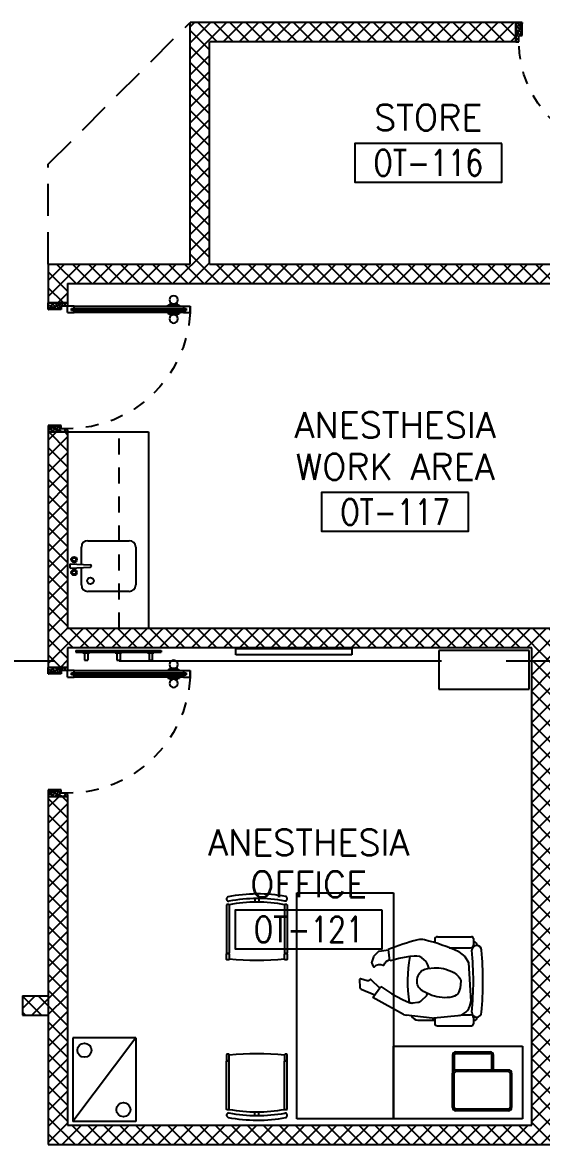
# Model space of a CAD drawing. Extents: x 275967.8 to 276060, y 57291.9 to 57371.4.
# Drawn here: x 275987.79 to 275991.81, y 57339.43 to 57348.13 of the extents above; entities that cross this region are included whole.
import ezdxf
from ezdxf.enums import TextEntityAlignment as Align

# ---------------------------------------------------------------- set-up
doc = ezdxf.new("R2010")
doc.units = 0
doc.header["$MEASUREMENT"] = 0
for name, pattern in [('CENTERX2', [4, 2.5, -0.5, 0.5, -0.5]), ('HIDDEN', [0.375, 0.25, -0.125]), ('HIDDEN2', [0.1875, 0.125, -0.0625])]:
    doc.linetypes.add(name, pattern=pattern)
for name, color, linetype in [('AXES', 11, 'CENTERX2'), ('DOOR', 7, 'CONTINUOUS'), ('ME-FIX', 3, 'CONTINUOUS'), ('NON-MEDICAL', 5, 'CONTINUOUS'), ('RM-BOX', 4, 'CONTINUOUS'), ('RM-NAME', 2, 'CONTINUOUS'), ('RM-NO', 2, 'CONTINUOUS'), ('WALL', 2, 'CONTINUOUS'), ('WallType', 11, 'CONTINUOUS')]:
    doc.layers.add(name, color=color, linetype=linetype)
doc.styles.add('ROMANS', font='ROMANS.shx', dxfattribs={"width": 0.6})

# ---------------------------------------------------------------- blocks, each defined once
blk = doc.blocks.new('RM1')
at = {"layer": 'RM-BOX'}
blk.add_lwpolyline([(569.9, -200), (-569.9, -200), (-569.9, -500), (569.9, -500)], close=True, dxfattribs=at)
at = {"layer": 'RM-NAME', "style": 'ROMANS'}
for tag, p in [('ROOMNAME1', (0, 323.8)), ('ROOMNAME2', (0, 0))]:
    blk.add_attdef(tag, text='', height=200, dxfattribs=at).set_placement(p, align=Align.MIDDLE)
at = {"layer": 'RM-NO', "style": 'ROMANS', "width": 0.8}
blk.add_attdef('ROOMNO', text='', height=200, dxfattribs=at).set_placement((0, -350), align=Align.MIDDLE)
blk = doc.blocks.new('DOOR-10')
at = {"layer": 'DOOR', "color": 0, "linetype": 'ByBlock'}
for p, q in [((-25.7, 1100), (-75.7, 1100)), ((-75.7, 1100), (-25.7, 1100)), ((-75.7, 1050), (-75.7, 1100)), ((-58.7, 1050), (-75.7, 1050)), ((-42.7, 1070), (-58.7, 1070)), ((-58.7, 1050), (-58.7, 1070)), ((-42.7, 1050), (-42.7, 1070)), ((-25.7, 1050), (-42.7, 1050)), ((-25.7, 1050), (-25.7, 1100)), ((-82.9, 1005), (-91.9, 1005)), ((-91.9, 1005), (-91.9, 940.2)), ((-75.7, 1017.6), (-82.9, 1017.6)), ((-82.9, 927.6), (-82.9, 1017.6)), ((-82.9, 1005), (-82.9, 940.2)), ((-25.7, 1017.6), (-18.5, 1017.6)), ((-18.5, 927.6), (-18.5, 1017.6)), ((-18.5, 1005), (-9.5, 1005)), ((-18.5, 1005), (-18.5, 940.2)), ((-9.5, 1005), (-9.5, 940.2)), ((-82.9, 940.2), (-91.9, 940.2)), ((-75.7, 927.6), (-82.9, 927.6)), ((-25.7, 927.6), (-18.5, 927.6)), ((-18.5, 940.2), (-9.5, 940.2)), ((-75.7, 200), (-58.7, 200)), ((-75.7, 150), (-75.7, 200)), ((-58.7, 200), (-58.7, 180)), ((-58.7, 180), (-42.7, 180)), ((-42.7, 200), (-25.7, 200)), ((-42.7, 180), (-42.7, 200)), ((-25.7, 200), (-25.7, 150)), ((-1000.7, 0), (-1000.7, 150)), ((-1000.7, 150), (-975.7, 150)), ((-1000.7, 150), (-1000.7, 0)), ((-975.7, 150), (-975.7, 100)), ((-975.7, 100), (-950.7, 100)), ((-950.7, 100), (-950.7, 0)), ((-75.7, 150), (-25.7, 150)), ((-50.7, 100), (-50.7, 0)), ((-25.7, 100), (-50.7, 100)), ((-0.7, 150), (-25.7, 150)), ((-25.7, 150), (-25.7, 100)), ((-950.7, 0), (-1000.7, 0)), ((-50.7, 0), (-0.7, 0))]:
    blk.add_line(p, q, dxfattribs=at)
at = {"layer": 'DOOR', "linetype": 'ByBlock'}
for p, q in [((-75.7, 1050), (-75.7, 200)), ((-58.7, 200), (-58.7, 1050)), ((-42.7, 200), (-42.7, 1050)), ((-25.7, 200), (-25.7, 1050))]:
    blk.add_line(p, q, dxfattribs=at)
at = {"layer": 'DOOR', "color": 9, "linetype": 'ByBlock'}
for p, q in [((-950.7, 0), (-1000.7, 113.7)), ((-950.7, 0), (-964.1, 100)), ((-50.7, 0), (-0.7, 113.7)), ((-50.7, 0), (-37.3, 100)), ((-0.7, 0), (-0.7, 150)), ((-950.7, 0), (-1000.7, 40.1)), ((-50.7, 0), (-0.7, 40.1))]:
    blk.add_line(p, q, dxfattribs=at)
at = {"layer": 'DOOR', "color": 0, "linetype": 'ByBlock'}
for centre in [(-124.2, 972.6), (22.8, 972.6)]:
    blk.add_circle(centre, 32.4, dxfattribs=at)
at = {"layer": 'DOOR', "linetype": 'HIDDEN', "ltscale": 0.5}
blk.add_arc((-23.4, 149.1), 952.3, 93.14816, 179.94816, dxfattribs=at)
at = {"layer": 'DOOR', "color": 9, "linetype": 'ByBlock'}
for centre, radius, start, end in [((-950.7, 0), 154.4, 103.71423, 108.89471), ((-950.7, 0), 134.4, 100.71998, 111.84015), ((-950.7, 0), 94.4, 90, 121.98181), ((-50.7, 0), 94.4, 58.01819, 90), ((-50.7, 0), 134.4, 68.15985, 79.28002), ((-50.7, 0), 114.4, 64.08384, 77.37743), ((-50.7, 0), 154.4, 71.10529, 76.28577), ((-950.7, 0), 74.4, 90, 132.22357), ((-950.7, 0), 54.4, 90, 156.79262), ((-950.7, 0), 34.4, 90, 180), ((-950.7, 0), 14.4, 90, 180), ((-50.7, 0), 74.4, 47.77643, 90), ((-50.7, 0), 54.4, 23.20738, 90), ((-50.7, 0), 34.4, 0, 90), ((-50.7, 0), 14.4, 0, 90)]:
    blk.add_arc(centre, radius, start, end, dxfattribs=at)
blk = doc.blocks.new('DOOR90')
at = {"layer": 'DOOR', "color": 0, "linetype": 'ByBlock'}
for p, q in [((-150, 0), (-150, -25)), ((-150, 0), (0, 0)), ((0, -50), (0, 0)), ((-1000, -25), (-1000, -75)), ((-1000, -75), (-1000, -25)), ((-950, -25), (-1000, -25)), ((-950, -75), (-1000, -75)), ((-970, -42), (-970, -58)), ((-950, -42), (-970, -42)), ((-950, -58), (-970, -58)), ((-950, -25), (-950, -42)), ((-950, -58), (-950, -75)), ((-917.6, -25), (-917.6, -17.8)), ((-827.6, -17.8), (-917.6, -17.8)), ((-917.6, -75), (-917.6, -82.2)), ((-827.6, -82.2), (-917.6, -82.2)), ((-905, -17.8), (-905, -8.8)), ((-905, -8.8), (-840.2, -8.8)), ((-905, -17.8), (-840.2, -17.8)), ((-905, -82.2), (-905, -91.2)), ((-905, -82.2), (-840.2, -82.2)), ((-840.2, -17.8), (-840.2, -8.8)), ((-840.2, -82.2), (-840.2, -91.2)), ((-827.6, -25), (-827.6, -17.8)), ((-827.6, -75), (-827.6, -82.2)), ((-200, -42), (-200, -25)), ((-200, -25), (-150, -25)), ((-180, -42), (-200, -42)), ((-200, -75), (-200, -58)), ((-200, -58), (-180, -58)), ((-150, -75), (-200, -75)), ((-180, -58), (-180, -42)), ((-150, -75), (-150, -25)), ((-150, -25), (-100, -25)), ((-100, -25), (-100, -50)), ((-100, -50), (0, -50)), ((-905, -91.2), (-840.2, -91.2)), ((-100, -850), (0, -850)), ((-100, -875), (-100, -850)), ((0, -850), (0, -900)), ((-150, -900), (-150, -875)), ((-150, -875), (-100, -875)), ((0, -900), (-150, -900)), ((-150, -900), (0, -900))]:
    blk.add_line(p, q, dxfattribs=at)
at = {"layer": 'DOOR', "color": 9, "linetype": 'ByBlock'}
for p, q in [((0, -50), (-113.7, 0)), ((0, -50), (-40.1, 0)), ((0, -50), (-100, -36.6)), ((0, -850), (-113.7, -900)), ((0, -850), (-100, -863.4)), ((0, -850), (-40.1, -900))]:
    blk.add_line(p, q, dxfattribs=at)
at = {"layer": 'DOOR', "linetype": 'ByBlock'}
for p, q in [((-200, -25), (-950, -25)), ((-200, -42), (-950, -42)), ((-200, -58), (-950, -58)), ((-950, -75), (-200, -75))]:
    blk.add_line(p, q, dxfattribs=at)
at = {"layer": 'DOOR', "color": 0, "linetype": 'ByBlock'}
for centre in [(-872.6, 23.5), (-872.6, -123.5)]:
    blk.add_circle(centre, 32.4, dxfattribs=at)
at = {"layer": 'DOOR', "color": 9, "linetype": 'ByBlock'}
for centre, radius, start, end in [((0, -50), 154.4, 161.10529, 166.28577), ((0, -50), 134.4, 158.15985, 169.28002), ((0, -50), 94.4, 148.01819, 180), ((0, -50), 74.4, 137.77643, 180), ((0, -50), 114.4, 154.08384, 167.37743), ((0, -50), 54.4, 113.20738, 180), ((0, -50), 34.4, 90, 180), ((0, -50), 14.4, 90, 180), ((0, -850), 94.4, 180, 211.98181), ((0, -850), 74.4, 180, 222.22357), ((0, -850), 54.4, 180, 246.79262), ((0, -850), 34.4, 180, 270), ((0, -850), 14.4, 180, 270), ((0, -850), 154.4, 193.71423, 198.89471), ((0, -850), 134.4, 190.71998, 201.84015)]:
    blk.add_arc(centre, radius, start, end, dxfattribs=at)
at = {"layer": 'DOOR', "linetype": 'HIDDEN', "ltscale": 0.5}
blk.add_arc((-150, -25), 850, 180, 270, dxfattribs=at)

msp = doc.modelspace()

# ---------------------------------------------------------------- hatches: boundary and pattern name
at = {"layer": 'WallType', "linetype": 'ByBlock', "ltscale": 0.3}
h = msp.add_hatch(dxfattribs=at)
h.set_pattern_fill('ANSI37', color=256, scale=0.7, style=0)
h.set_pattern_definition([(45, (0, 0), (-0.061871843354, 0.061871843354), []), (135, (0, 0), (-0.061871843354, -0.061871843354), [])])
h.paths.add_polyline_path([(275992.0355, 57339.5829), (275991.8855, 57339.5829), (275991.8855, 57343.1829), (275991.7355, 57343.1829), (275991.7355, 57339.5829), (275991.5855, 57339.5829), (275988.1355, 57339.5829), (275988.1355, 57342.1322), (275987.9855, 57342.1322), (275987.9855, 57339.4329), (275992.0355, 57339.4329)])
h.paths.add_polyline_path([(275987.9855, 57340.5849), (275987.7855, 57340.5849), (275987.7855, 57340.4349), (275987.9855, 57340.4349)])
h.paths.add_polyline_path([(275985.9855, 57340.5849), (275985.7855, 57340.5849), (275985.7855, 57340.4349), (275985.9855, 57340.4349)])
h.paths.add_polyline_path([(275995.3605, 57339.5829), (275995.1855, 57339.5829), (275995.1855, 57342.5079), (275995.0355, 57342.5079), (275995.0355, 57339.5829), (275992.9355, 57339.5829), (275992.9355, 57339.4329), (275995.3605, 57339.4329)])
h.paths.add_polyline_path([(275992.4855, 57343.4329), (275988.1355, 57343.4329), (275988.1355, 57344.9579), (275987.9855, 57344.9579), (275987.9855, 57343.2829), (275987.9855, 57343.1829), (275988.1355, 57343.1829), (275988.1355, 57343.2829), (275991.7355, 57343.2829), (275991.7355, 57343.1829), (275991.8855, 57343.1829), (275991.8855, 57343.2829), (275992.4855, 57343.2829)])
h.paths.add_polyline_path([(275988.1355, 57343.1829), (275987.9855, 57343.1829), (275987.9855, 57343.1322), (275988.1355, 57343.1322)], flags=17)
h.paths.add_polyline_path([(275992.7355, 57348.1329), (275992.5105, 57348.1329), (275992.5105, 57347.9829), (275992.6605, 57347.9829), (275992.6605, 57346.2579), (275989.2355, 57346.2579), (275989.2355, 57347.9829), (275991.6105, 57347.9829), (275991.6105, 57348.1329), (275989.0855, 57348.1329), (275989.0855, 57346.2579), (275987.9855, 57346.2579), (275987.9855, 57345.9579), (275988.1355, 57345.9579), (275988.1355, 57346.1079), (275992.6605, 57346.1079), (275992.6605, 57343.4329), (275992.7355, 57343.4329)])
h.paths.add_polyline_path([(275992.8105, 57347.9829), (275992.9605, 57347.9829), (275992.9605, 57348.1329), (275992.7355, 57348.1329), (275992.7355, 57343.4329), (275992.8105, 57343.4329)])
h.paths.add_polyline_path([(275995.3605, 57348.1329), (275993.8605, 57348.1329), (275993.8605, 57347.9829), (275995.0355, 57347.9829), (275995.0355, 57344.4329), (275995.1855, 57344.4329), (275995.1855, 57347.9829), (275995.3605, 57347.9829)])
h.paths.add_polyline_path([(275999.7255, 57348.1329), (275996.3355, 57348.1329), (275996.3355, 57347.9829), (275997.3855, 57347.9829), (275997.3855, 57343.4329), (275996.5855, 57343.4329), (275996.5855, 57343.2829), (275997.3855, 57343.2829), (275997.3855, 57343.1829), (275997.5355, 57343.1829), (275997.5355, 57347.0708), (275998.4476, 57347.9829), (275999.7255, 57347.9829)])
h.paths.add_polyline_path([(275997.5355, 57347.9829), (275998.2355, 57347.9829), (275997.5355, 57347.2829)], flags=17)
h.paths.add_polyline_path([(275996.3355, 57348.1329), (275996.2605, 57348.1329), (275996.2605, 57347.9829), (275996.3355, 57347.9829)])
h.paths.add_polyline_path([(276003.5355, 57348.1329), (276001.3255, 57348.1329), (276001.3255, 57347.9829), (276002.7234, 57347.9829), (276003.5355, 57347.1708), (276003.5355, 57347.3829), (276002.9355, 57347.9829), (276003.5355, 57347.9829)])
h.paths.add_polyline_path([(276003.7855, 57348.1329), (276003.5355, 57348.1329), (276003.5355, 57347.9829), (276003.6355, 57347.9829), (276003.6355, 57347.2829), (276003.5355, 57347.3829), (276003.5355, 57347.1708), (276003.6355, 57347.0708), (276003.6355, 57343.4329), (276003.7855, 57343.4329), (276003.7855, 57346.7079), (276004.0355, 57346.7079), (276004.0355, 57346.8579), (276003.7855, 57346.8579)])
h.paths.add_polyline_path([(276003.7855, 57342.9329), (276003.6355, 57342.9329), (276003.6355, 57342.7951), (276003.5355, 57342.6951), (276003.5355, 57342.4829), (276003.6355, 57342.5829), (276003.6355, 57341.8829), (276003.5355, 57341.8829), (276003.5355, 57341.7329), (276003.6355, 57341.7329), (276003.6355, 57339.5829), (276003.5355, 57339.5829), (276003.5355, 57339.4329), (276003.7855, 57339.4329)])
h.paths.add_polyline_path([(276003.5355, 57342.6951), (276002.7234, 57341.8829), (275999.9355, 57341.8829), (275999.9355, 57341.7329), (276000.5105, 57341.7329), (276000.5105, 57339.5829), (276000.3605, 57339.5829), (276000.3605, 57339.4329), (276000.8105, 57339.4329), (276000.8105, 57339.5829), (276000.6605, 57339.5829), (276000.6605, 57341.7329), (276003.5355, 57341.7329), (276003.5355, 57341.8829), (276002.9355, 57341.8829), (276003.5355, 57342.4829)])
h.paths.add_polyline_path([(275999.9355, 57341.8829), (275998.4476, 57341.8829), (275997.5355, 57342.7951), (275997.5355, 57343.1829), (275997.3855, 57343.1829), (275997.3855, 57339.5829), (275996.3355, 57339.5829), (275996.3355, 57339.4329), (275999.4605, 57339.4329), (275999.4605, 57339.5829), (275997.5355, 57339.5829), (275997.5355, 57341.7329), (275999.9355, 57341.7329)])
h.paths.add_polyline_path([(275998.2355, 57341.8829), (275997.5355, 57341.8829), (275997.5355, 57342.5829)], flags=17)
h.paths.add_polyline_path([(276003.5355, 57339.5829), (276001.7105, 57339.5829), (276001.7105, 57339.4329), (276003.5355, 57339.4329)])
h.paths.add_polyline_path([(275993.8605, 57343.4329), (275992.9855, 57343.4329), (275992.9855, 57343.2829), (275993.8605, 57343.2829)])

# ---------------------------------------------------------------- linework, layer by layer
at = {"layer": 'AXES'}
msp.add_line((275968.5355, 57343.1829), (276036.5755, 57343.1829), dxfattribs=at)
at = {"layer": 'ME-FIX'}
for p, q in [((275988.1355, 57344.9579), (275988.762, 57344.9579)), ((275988.762, 57344.9579), (275988.762, 57343.4329)), ((275988.2428, 57343.9285), (275988.2428, 57344.0649)), ((275988.2927, 57344.1148), (275988.6138, 57344.1148)), ((275988.6637, 57344.0649), (275988.6637, 57343.772)), ((275988.1546, 57343.9024), (275988.1546, 57343.9345)), ((275988.1546, 57343.9345), (275988.3099, 57343.9285)), ((275988.1546, 57343.9024), (275988.3099, 57343.9085)), ((275988.2428, 57343.772), (275988.2428, 57343.9085)), ((275988.6138, 57343.7221), (275988.2927, 57343.7221)), ((275988.762, 57343.4329), (275988.1355, 57343.4329))]:
    msp.add_line(p, q, dxfattribs=at)
at = {"layer": 'ME-FIX', "linetype": 'HIDDEN2'}
msp.add_line((275988.5355, 57343.4329), (275988.5355, 57344.9579), dxfattribs=at)
at = {"layer": 'ME-FIX'}
for centre, radius in [((275988.1857, 57343.9682), 0.0217), ((275988.1857, 57343.9682), 0.014), ((275988.1857, 57343.8687), 0.0217), ((275988.1857, 57343.8687), 0.014), ((275988.3123, 57343.804), 0.0255)]:
    msp.add_circle(centre, radius, dxfattribs=at)
for centre, radius, start, end in [((275988.2927, 57344.0649), 0.0499, 90, 180), ((275988.6138, 57344.0649), 0.0499, 0, 90), ((275988.3099, 57343.9185), 0.00997, 270, 90), ((275988.2927, 57343.772), 0.0499, 180, 270), ((275988.6138, 57343.772), 0.0499, 270, 0)]:
    msp.add_arc(centre, radius, start, end, dxfattribs=at)
at = {"layer": 'NON-MEDICAL'}
for p, q in [((275989.4406, 57343.2286), (275989.4406, 57343.2786)), ((275989.4406, 57343.2786), (275990.3406, 57343.2786)), ((275990.3406, 57343.2786), (275990.3406, 57343.2286)), ((275988.1995, 57343.2635), (275988.8599, 57343.2635)), ((275988.1995, 57343.2635), (275988.1995, 57343.2508)), ((275988.1995, 57343.2508), (275988.8599, 57343.2508)), ((275988.2547, 57343.2508), (275988.2547, 57343.2458)), ((275988.2547, 57343.2458), (275988.3047, 57343.2458)), ((275988.267, 57343.2458), (275988.267, 57343.1873)), ((275988.267, 57343.1873), (275988.2924, 57343.1873)), ((275988.2924, 57343.2458), (275988.2924, 57343.1873)), ((275988.3047, 57343.2508), (275988.3047, 57343.2458)), ((275988.5047, 57343.2508), (275988.5047, 57343.2458)), ((275988.5047, 57343.2458), (275988.5547, 57343.2458)), ((275988.517, 57343.2458), (275988.517, 57343.1873)), ((275988.517, 57343.1873), (275988.5424, 57343.1873)), ((275988.5424, 57343.2458), (275988.5424, 57343.1873)), ((275988.5547, 57343.2508), (275988.5547, 57343.2458)), ((275988.7547, 57343.2508), (275988.7547, 57343.2458)), ((275988.7547, 57343.2458), (275988.8047, 57343.2458)), ((275988.767, 57343.2458), (275988.767, 57343.1873)), ((275988.767, 57343.1873), (275988.7924, 57343.1873)), ((275988.7924, 57343.2458), (275988.7924, 57343.1873)), ((275988.8047, 57343.2508), (275988.8047, 57343.2458)), ((275988.8599, 57343.2635), (275988.8599, 57343.2508)), ((275990.3406, 57343.2286), (275989.4406, 57343.2286)), ((275991.0133, 57343.2639), (275991.0133, 57342.9639)), ((275991.7133, 57343.2639), (275991.0133, 57343.2639)), ((275991.7133, 57342.9639), (275991.7133, 57343.2639)), ((275991.0133, 57342.9639), (275991.7133, 57342.9639)), ((275989.9127, 57339.6334), (275989.9127, 57341.3834)), ((275989.9127, 57341.3834), (275990.6627, 57341.3834)), ((275990.6627, 57341.3834), (275990.6627, 57339.6334)), ((275989.3715, 57341.2954), (275989.3683, 57341.2921)), ((275989.3683, 57341.2921), (275989.3683, 57340.9186)), ((275989.385, 57341.2954), (275989.3715, 57341.2954)), ((275989.385, 57341.2954), (275989.3883, 57341.2921)), ((275989.3883, 57341.2921), (275989.3883, 57340.9186)), ((275989.5884, 57341.3406), (275989.5884, 57341.3125)), ((275989.6189, 57341.3406), (275989.6189, 57341.3125)), ((275989.8215, 57341.2954), (275989.8183, 57341.2921)), ((275989.8183, 57341.2921), (275989.8183, 57340.9186)), ((275989.835, 57341.2954), (275989.8215, 57341.2954)), ((275989.835, 57341.2954), (275989.8383, 57341.2921)), ((275989.8383, 57341.2921), (275989.8383, 57340.9186)), ((275990.9819, 57341.023), (275990.9819, 57340.998)), ((275991.0031, 57341.0442), (275991.2672, 57341.0442)), ((275991.2817, 57341.0297), (275991.2817, 57340.9804)), ((275990.6344, 57340.857), (275990.6225, 57340.9464)), ((275991.093, 57340.9592), (275991.2606, 57340.9592)), ((275991.169, 57340.9273), (275991.215, 57340.8912)), ((275991.2817, 57341.0017), (275991.2895, 57341.0017)), ((275991.3113, 57340.9799), (275991.3113, 57340.9763)), ((275989.3683, 57340.9186), (275989.3715, 57340.9154)), ((275989.385, 57340.9154), (275989.3715, 57340.9154)), ((275989.385, 57340.9154), (275989.3883, 57340.9186)), ((275989.8183, 57340.9186), (275989.8215, 57340.9154)), ((275989.835, 57340.9154), (275989.8215, 57340.9154)), ((275989.835, 57340.9154), (275989.8383, 57340.9186)), ((275990.6607, 57340.8638), (275990.6344, 57340.857)), ((275990.7051, 57340.8753), (275990.6607, 57340.8638)), ((275990.7442, 57340.8829), (275990.7051, 57340.8753)), ((275990.788, 57340.8898), (275990.7442, 57340.8829)), ((275990.8217, 57340.8936), (275990.788, 57340.8898)), ((275990.8242, 57340.894), (275990.8217, 57340.8936)), ((275990.915, 57340.8518), (275990.8989, 57340.8686)), ((275990.9257, 57340.8311), (275990.915, 57340.8518)), ((275991.215, 57340.8912), (275991.2449, 57340.8437)), ((275991.2449, 57340.8437), (275991.2613, 57340.5417)), ((275990.94, 57340.7992), (275990.9257, 57340.8311)), ((275990.5032, 57340.5733), (275990.5646, 57340.6576)), ((275990.7409, 57340.4424), (275990.5032, 57340.5733)), ((275990.5646, 57340.6576), (275990.6497, 57340.6008)), ((275990.6497, 57340.6008), (275990.7325, 57340.5586)), ((275990.8796, 57340.5493), (275990.9211, 57340.5874)), ((275990.9211, 57340.5874), (275990.9268, 57340.6051)), ((275990.7325, 57340.5586), (275990.7845, 57340.5349)), ((275990.8136, 57340.5307), (275990.8508, 57340.5357)), ((275990.9635, 57340.4128), (275990.7604, 57340.4362)), ((275991.1617, 57340.4319), (275990.975, 57340.4127)), ((275990.9819, 57340.4135), (275990.9819, 57340.3749)), ((275991.1737, 57340.4335), (275991.1617, 57340.4319)), ((275991.189, 57340.4386), (275991.2606, 57340.4386)), ((275991.2817, 57340.4175), (275991.2817, 57340.3681)), ((275991.3113, 57340.4215), (275991.3113, 57340.4179)), ((275990.8515, 57340.3981), (275990.9819, 57340.3981)), ((275991.0031, 57340.3536), (275991.2672, 57340.3536)), ((275991.2817, 57340.3961), (275991.2895, 57340.3961)), ((275988.1759, 57340.2615), (275988.1759, 57339.6115)), ((275988.6659, 57340.2615), (275988.1759, 57340.2615)), ((275988.6659, 57340.2615), (275988.1759, 57339.6115)), ((275988.6659, 57340.2615), (275988.6659, 57339.6115)), ((275990.6627, 57339.6334), (275990.6627, 57340.1959)), ((275990.6627, 57340.1959), (275991.6627, 57340.1959)), ((275991.1461, 57340.1522), (275991.4123, 57340.1522)), ((275991.1461, 57340.1522), (275991.4123, 57340.1522)), ((275991.1461, 57340.1397), (275991.4123, 57340.1397)), ((275991.1461, 57340.1397), (275991.4123, 57340.1397)), ((275991.6627, 57340.1959), (275991.6627, 57339.6334)), ((275989.3683, 57340.0794), (275989.3715, 57340.0827)), ((275989.3683, 57339.7059), (275989.3683, 57340.0794)), ((275989.385, 57340.0827), (275989.3715, 57340.0827)), ((275989.385, 57340.0827), (275989.3883, 57340.0794)), ((275989.3883, 57339.7059), (275989.3883, 57340.0794)), ((275989.8183, 57340.0794), (275989.8215, 57340.0827)), ((275989.8183, 57339.7059), (275989.8183, 57340.0794)), ((275989.835, 57340.0827), (275989.8215, 57340.0827)), ((275989.835, 57340.0827), (275989.8383, 57340.0794)), ((275989.8383, 57339.7059), (275989.8383, 57340.0794)), ((275991.1211, 57340.1272), (275991.1211, 57339.9859)), ((275991.1211, 57340.1272), (275991.1211, 57339.9859)), ((275991.1336, 57340.1272), (275991.1336, 57340.0076)), ((275991.1336, 57340.1272), (275991.1336, 57340.0076)), ((275991.4248, 57340.0109), (275991.4248, 57340.1272)), ((275991.4248, 57340.0109), (275991.4248, 57340.1272)), ((275991.4373, 57340.0109), (275991.4373, 57340.1272)), ((275991.4373, 57340.0109), (275991.4373, 57340.1272)), ((275991.1211, 57339.7197), (275991.1211, 57339.9859)), ((275991.1211, 57339.7197), (275991.1211, 57339.9859)), ((275991.1336, 57339.7197), (275991.1336, 57339.9859)), ((275991.1336, 57339.7197), (275991.1336, 57339.9859)), ((275991.5536, 57340.0109), (275991.1461, 57340.0109)), ((275991.5536, 57340.0109), (275991.1461, 57340.0109)), ((275991.5536, 57339.9984), (275991.1461, 57339.9984)), ((275991.5536, 57339.9984), (275991.1461, 57339.9984)), ((275991.5661, 57339.9859), (275991.5661, 57339.7197)), ((275991.5661, 57339.9859), (275991.5661, 57339.7197)), ((275991.5786, 57339.9859), (275991.5786, 57339.7197)), ((275991.5786, 57339.9859), (275991.5786, 57339.7197)), ((275989.3715, 57339.7027), (275989.3683, 57339.7059)), ((275989.385, 57339.7027), (275989.3883, 57339.7059)), ((275989.8215, 57339.7027), (275989.8183, 57339.7059)), ((275989.835, 57339.7027), (275989.8383, 57339.7059)), ((275991.5536, 57339.7072), (275991.1461, 57339.7072)), ((275991.5536, 57339.7072), (275991.1461, 57339.7072)), ((275989.385, 57339.7027), (275989.3715, 57339.7027)), ((275989.5884, 57339.6575), (275989.5884, 57339.6855)), ((275989.6189, 57339.6575), (275989.6189, 57339.6856)), ((275989.835, 57339.7027), (275989.8215, 57339.7027)), ((275990.6627, 57339.6334), (275989.9127, 57339.6334)), ((275990.6627, 57339.6334), (275989.9127, 57339.6334)), ((275991.6627, 57339.6334), (275990.6627, 57339.6334)), ((275991.5536, 57339.6947), (275991.1461, 57339.6947)), ((275991.5536, 57339.6947), (275991.1461, 57339.6947)), ((275988.6659, 57339.6115), (275988.1759, 57339.6115))]:
    msp.add_line(p, q, dxfattribs=at)
for points in [[(275990.6233, 57340.9391), (275990.5521, 57340.9305, 0.166504), (275990.5428, 57340.926), (275990.5106, 57340.8942, 0.116666), (275990.5067, 57340.8879), (275990.4939, 57340.8501, 0.181583), (275990.4943, 57340.8389), (275990.505, 57340.8131, 0.566275), (275990.514, 57340.8117, -0.372711), (275990.5814, 57340.8233, 0.458371), (275990.5891, 57340.8258, -0.210622), (275990.633, 57340.8675)], [(275990.9779, 57340.8044, -0.128062), (275991.119, 57340.7713, -0.215717), (275991.1834, 57340.7038), (275991.1826, 57340.6708), (275991.1787, 57340.6478), (275991.1687, 57340.6164, -0.242433), (275991.1196, 57340.5773, -0.136513), (275990.9609, 57340.5897), (275990.895, 57340.6207, -0.297129), (275990.8457, 57340.696, -0.138986), (275990.8614, 57340.756, -0.105167), (275990.8843, 57340.7818), (275990.905, 57340.7925), (275990.9295, 57340.7978), (275990.9779, 57340.8039)], [(275990.5553, 57340.6453), (275990.4887, 57340.7108, 0.445833), (275990.4796, 57340.7102), (275990.4781, 57340.7084, -0.30427), (275990.4587, 57340.7021), (275990.4063, 57340.7172, 0.509983), (275990.3985, 57340.7111), (275990.4005, 57340.6528, 0.292523), (275990.4118, 57340.6365), (275990.5169, 57340.5925)]]:
    msp.add_lwpolyline(points, format="xyb", dxfattribs=at)
for points in [[(275989.3883, 57340.9121), (275989.3883, 57340.8686), (275989.385, 57340.8654), (275989.3715, 57340.8654), (275989.3683, 57340.8686), (275989.3683, 57340.9121), (275989.3715, 57340.9154), (275989.385, 57340.9154)], [(275989.8383, 57340.9121), (275989.8383, 57340.8686), (275989.835, 57340.8654), (275989.8215, 57340.8654), (275989.8183, 57340.8686), (275989.8183, 57340.9121), (275989.8215, 57340.9154), (275989.835, 57340.9154)], [(275989.3883, 57340.0859), (275989.3883, 57340.1294), (275989.385, 57340.1327), (275989.3715, 57340.1327), (275989.3683, 57340.1294), (275989.3683, 57340.0859), (275989.3715, 57340.0827), (275989.385, 57340.0827)], [(275989.8383, 57340.0859), (275989.8383, 57340.1294), (275989.835, 57340.1327), (275989.8215, 57340.1327), (275989.8183, 57340.1294), (275989.8183, 57340.0859), (275989.8215, 57340.0827), (275989.835, 57340.0827)]]:
    msp.add_lwpolyline(points, close=True, dxfattribs=at)
for centre in [(275988.2659, 57340.1637), (275988.5681, 57339.7034)]:
    msp.add_circle(centre, 0.0545, dxfattribs=at)
for centre, radius, start, end in [((275989.6079, 57340.1626), 1.2133, 79.57711, 100.84799), ((275989.3864, 57341.3376), 0.018, 112.35344, 270.55688), ((275989.6079, 57340.1626), 1.178, 79.5839, 100.82925), ((275989.6033, 57340.1687), 1.1438, 79.16569, 100.83431), ((275989.8206, 57341.3393), 0.018, 269.44312, 67.64656), ((275991.453, 57338.7602), 2.3386, 104.943, 110.80249), ((275990.8774, 57340.9171), 0.1063, 75.70768, 104.943), ((275990.5031, 57339.448), 1.6223, 65.76561, 75.70768), ((275991.0031, 57341.023), 0.0213, 90, 180), ((275991.2672, 57341.0297), 0.0145, 0, 90), ((275991.2606, 57340.9804), 0.0211, 270, 0), ((275991.3071, 57340.9392), 0.0374, 0, 180), ((275988.8726, 57340.6989), 2.4092, 354.2765, 5.7235), ((275991.2895, 57340.9799), 0.0218, 0, 90), ((275988.8728, 57340.6989), 2.4833, 354.44787, 5.55213), ((275989.6033, 57343.0529), 2.1916, 264.36999, 275.63001), ((275991.9081, 57340.6989), 1.1363, 170.33141, 188.27601), ((275990.8373, 57340.81), 0.085, 43.62382, 98.92866), ((275990.8064, 57340.5833), 0.0531, 245.5623, 277.75503), ((275990.8437, 57340.5884), 0.0531, 277.75503, 312.61873), ((275991.1439, 57340.5472), 0.1176, 284.70655, 357.32506), ((275990.7665, 57340.489), 0.0531, 241.15891, 263.43344), ((275990.8515, 57340.4504), 0.0523, 201.40875, 270), ((275990.9696, 57340.4656), 0.0531, 263.43344, 275.86997), ((275991.2606, 57340.4175), 0.0211, 0, 90), ((275991.3071, 57340.4587), 0.0374, 180, 0), ((275991.2895, 57340.4179), 0.0218, 270, 0), ((275991.0031, 57340.3749), 0.0213, 180, 270), ((275991.2672, 57340.3681), 0.0145, 270, 0), ((275991.1461, 57340.1272), 0.025, 90, 180), ((275991.1461, 57340.1272), 0.025, 90, 180), ((275991.1461, 57340.1272), 0.0125, 90, 180), ((275991.1461, 57340.1272), 0.0125, 90, 180), ((275991.4123, 57340.1272), 0.025, 0, 90), ((275991.4123, 57340.1272), 0.025, 0, 90), ((275991.4123, 57340.1272), 0.0125, 0, 90), ((275991.4123, 57340.1272), 0.0125, 0, 90), ((275989.6033, 57337.9451), 2.1916, 84.36999, 95.63001), ((275991.1461, 57339.9859), 0.025, 90, 180), ((275991.1461, 57339.9859), 0.025, 90, 180), ((275991.1461, 57339.9859), 0.0125, 90, 180), ((275991.1461, 57339.9859), 0.0125, 90, 180), ((275991.5536, 57339.9859), 0.025, 0, 90), ((275991.5536, 57339.9859), 0.025, 0, 90), ((275991.5536, 57339.9859), 0.0125, 0, 90), ((275991.5536, 57339.9859), 0.0125, 0, 90), ((275989.6033, 57340.8294), 1.1438, 259.16569, 280.83431), ((275991.1461, 57339.7197), 0.025, 180, 270), ((275991.1461, 57339.7197), 0.025, 180, 270), ((275991.1461, 57339.7197), 0.0125, 180, 270), ((275991.1461, 57339.7197), 0.0125, 180, 270), ((275991.5536, 57339.7197), 0.0125, 270, 0), ((275991.5536, 57339.7197), 0.0125, 270, 0), ((275991.5536, 57339.7197), 0.025, 270, 0), ((275991.5536, 57339.7197), 0.025, 270, 0), ((275989.3864, 57339.6604), 0.018, 89.44312, 247.64656), ((275989.6079, 57340.8354), 1.2133, 259.15201, 280.42289), ((275989.6079, 57340.8355), 1.178, 259.17075, 280.4161), ((275989.8206, 57339.6588), 0.018, 292.35344, 90.55688)]:
    msp.add_arc(centre, radius, start, end, dxfattribs=at)
at = {"layer": 'WALL', "color": 0, "linetype": 'HIDDEN'}
for p, q in [((275987.9855, 57347.0329), (275989.0855, 57348.1329)), ((275987.9855, 57346.2579), (275987.9855, 57347.0329))]:
    msp.add_line(p, q, dxfattribs=at)
at = {"layer": 'WALL'}
for p, q in [((275991.6105, 57348.1329), (275989.0855, 57348.1329)), ((275989.0855, 57346.2579), (275989.0855, 57348.1329)), ((275991.6105, 57347.9829), (275991.6105, 57348.1329)), ((275991.6105, 57347.9829), (275989.2355, 57347.9829)), ((275989.2355, 57346.2579), (275989.2355, 57347.9829)), ((275987.9855, 57346.2579), (275987.9855, 57345.9579)), ((275987.9855, 57346.2579), (275989.0855, 57346.2579)), ((275989.2355, 57346.2579), (275992.6605, 57346.2579)), ((275988.1355, 57346.1079), (275988.1355, 57345.9579)), ((275988.1355, 57346.1079), (275992.6605, 57346.1079)), ((275988.1355, 57345.9579), (275987.9855, 57345.9579)), ((275988.1355, 57344.9579), (275987.9855, 57344.9579)), ((275987.9855, 57344.9579), (275987.9855, 57343.2829)), ((275988.1355, 57344.9579), (275988.1355, 57343.4329)), ((275992.4855, 57343.4329), (275988.1355, 57343.4329)), ((275987.9855, 57343.2829), (275987.9855, 57343.1322)), ((275988.1355, 57343.2829), (275988.1355, 57343.1322)), ((275991.7355, 57343.2829), (275988.1355, 57343.2829)), ((275991.7355, 57339.5829), (275991.7355, 57343.2829)), ((275988.1355, 57343.1322), (275987.9855, 57343.1322)), ((275988.1355, 57342.1322), (275987.9855, 57342.1322)), ((275987.9855, 57342.1322), (275987.9855, 57339.4329)), ((275988.1355, 57342.1322), (275988.1355, 57339.5829)), ((275987.7855, 57340.5849), (275987.7855, 57340.4349)), ((275987.7855, 57340.5849), (275987.9855, 57340.5849)), ((275987.7855, 57340.4349), (275987.9855, 57340.4349)), ((275988.1355, 57339.5829), (275991.7355, 57339.5829)), ((275991.5855, 57339.5829), (275991.7355, 57339.5829)), ((275987.9855, 57339.4329), (275992.0355, 57339.4329))]:
    msp.add_line(p, q, dxfattribs=at)

# ---------------------------------------------------------------- block references
at = {"layer": 'DOOR', "color": 0, "linetype": 'ByBlock', "ltscale": 0.3, "xscale": -0.001, "yscale": 0.001, "zscale": 0.001, "rotation": 270}
for name, p in [('DOOR90', (275992.5105, 57348.1329)), ('DOOR-10', (275987.9855, 57345.9586)), ('DOOR-10', (275987.9855, 57343.1329))]:
    msp.add_blockref(name, p, dxfattribs=at)
at = {"layer": 'RM-NAME', "xscale": 0.001, "yscale": 0.001, "zscale": 0.001}
for p, values in [((275990.9319, 57347.3948), {'ROOMNO': 'OT-116', 'ROOMNAME2': 'STORE'}), ((275990.6745, 57344.6874), {'ROOMNO': 'OT-117', 'ROOMNAME2': 'WORK AREA', 'ROOMNAME1': 'ANESTHESIA'}), ((275990.0044, 57341.451), {'ROOMNO': 'OT-121', 'ROOMNAME2': 'OFFICE', 'ROOMNAME1': 'ANESTHESIA'})]:
    msp.add_blockref('RM1', p, dxfattribs=at).add_auto_attribs(values)

doc.saveas('drawing.dxf')
